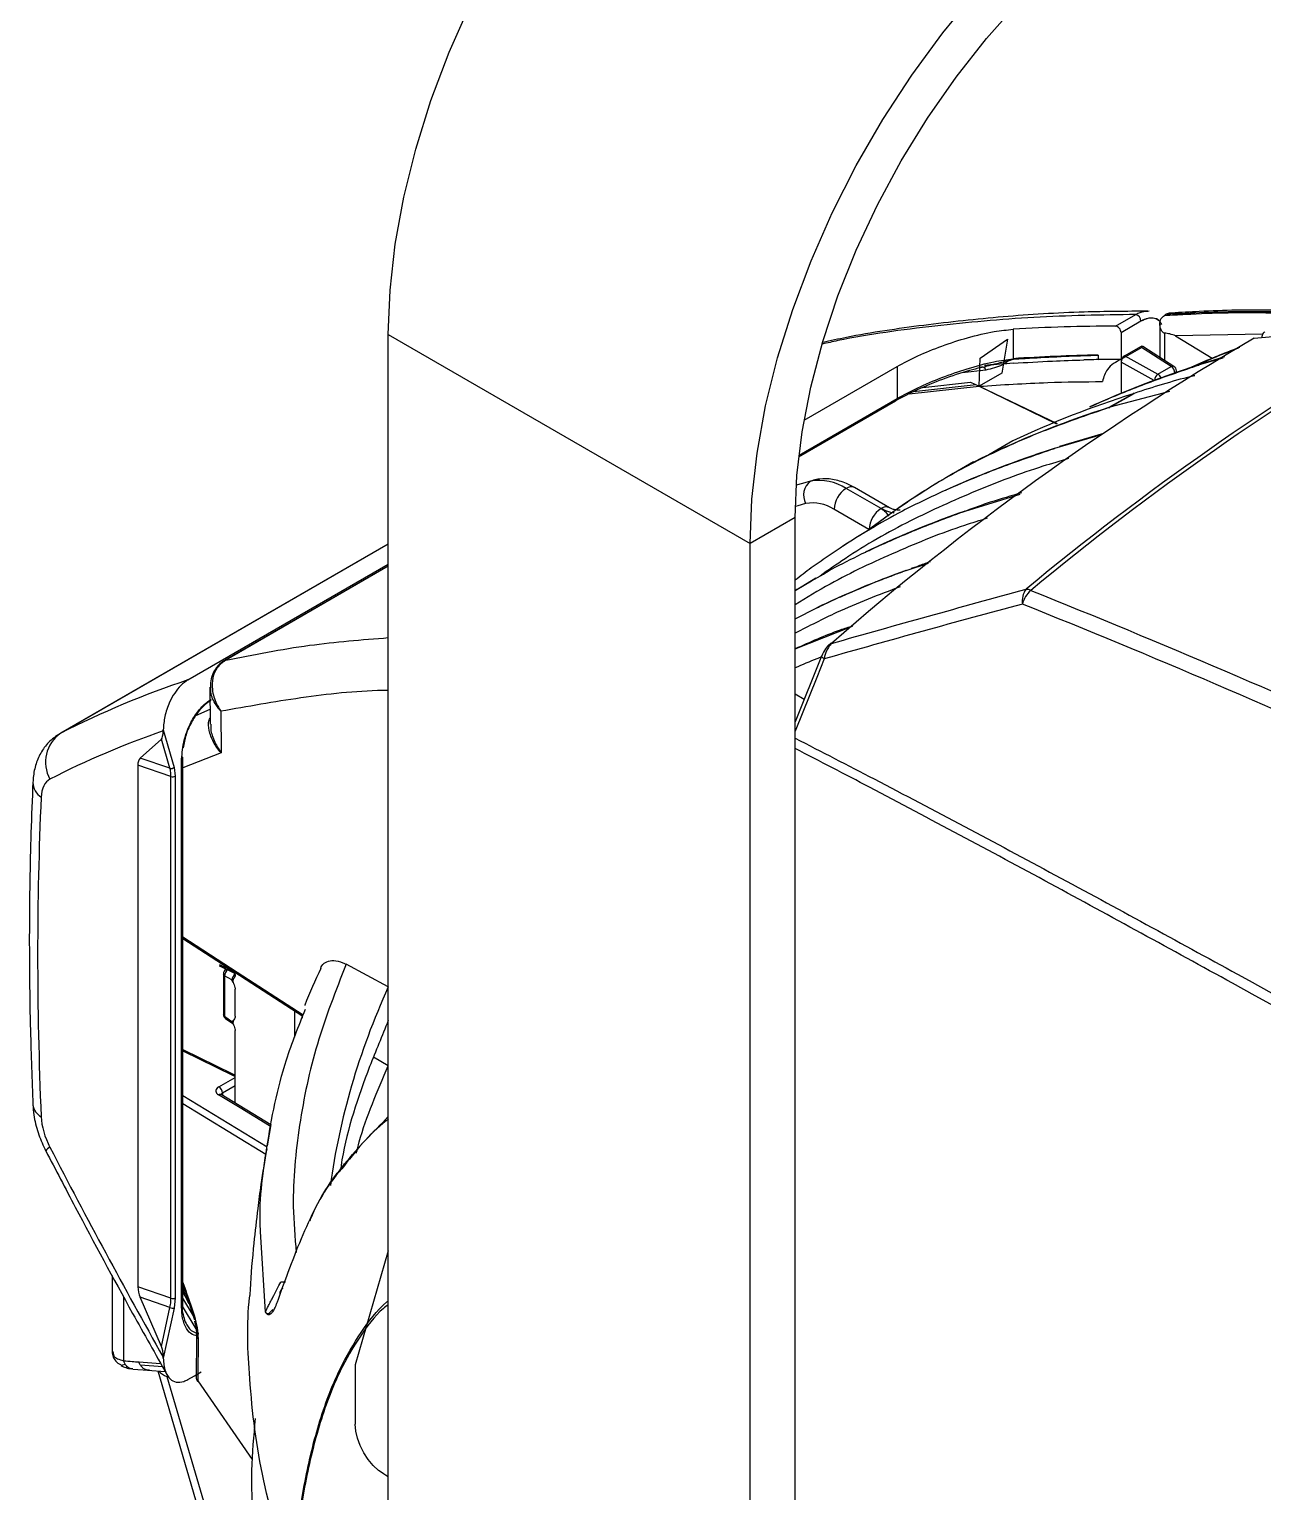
# Model space of a CAD drawing. Extents: x 9.3 to 87.2, y 1.1 to 68.8.
# Drawn here: x 10.482 to 14.098, y 53.519 to 57.807 of the extents above; entities that cross this region are included whole.
import ezdxf

# ---------------------------------------------------------------- set-up
doc = ezdxf.new("R2010")
doc.units = 0
doc.header["$MEASUREMENT"] = 0
doc.layers.add('OBJECT', color=7, linetype='CONTINUOUS')

msp = doc.modelspace()

# ---------------------------------------------------------------- linework, layer by layer
at = {"layer": 'OBJECT'}
for p, q in [((13.6669, 56.9369), (13.7263, 56.9711)), ((13.7414, 56.9513), (13.6831, 56.9177)), ((13.8113, 56.9691), (13.8101, 56.9683)), ((13.8113, 56.9691), (13.8137, 56.9705)), ((13.815, 56.9712), (13.8137, 56.9705)), ((11.5349, 56.9121), (12.5956, 56.2998)), ((11.5349, 53.011), (11.5349, 56.9121)), ((13.3668, 56.9276), (13.3668, 56.8414)), ((13.6831, 56.9177), (13.6831, 56.8396)), ((13.7966, 56.943), (13.7966, 56.8452)), ((13.8101, 56.9164), (13.8101, 56.8365)), ((13.843, 56.9085), (13.9498, 56.8425)), ((13.2698, 56.8432), (13.35, 56.8985)), ((13.35, 56.8985), (13.333, 56.7988)), ((13.6831, 56.8396), (13.7449, 56.8752)), ((13.7395, 56.8762), (13.6937, 56.8498)), ((13.83, 56.8182), (13.7395, 56.8762)), ((13.8381, 56.8186), (13.7472, 56.8768)), ((12.754, 56.6615), (13.0262, 56.8187)), ((13.0262, 56.8187), (13.0262, 56.7248)), ((13.2667, 56.7605), (13.2698, 56.8432)), ((13.2712, 56.8154), (13.2853, 56.819)), ((13.2817, 56.8171), (13.2856, 56.818)), ((13.6161, 56.8388), (13.6831, 56.8396)), ((13.6831, 56.8396), (13.6831, 56.8314)), ((13.78, 56.7776), (13.6831, 56.8314)), ((13.6831, 56.8313), (13.6831, 56.7398)), ((13.6937, 56.8498), (13.7911, 56.7957)), ((13.7911, 56.7957), (13.83, 56.8182)), ((13.9811, 56.8433), (13.9123, 56.8231)), ((13.9863, 56.8466), (13.9268, 56.8286)), ((13.1015, 56.7569), (13.2415, 56.7723)), ((13.2862, 56.8081), (13.2173, 56.7997)), ((13.2415, 56.7723), (13.2667, 56.7605)), ((13.333, 56.7988), (13.2667, 56.7605)), ((13.845, 56.8009), (13.845, 56.806)), ((13.0622, 56.7384), (13.2667, 56.7605)), ((13.2582, 56.7645), (13.0745, 56.7446)), ((13.2667, 56.7605), (13.4961, 56.6518)), ((13.2667, 56.7605), (13.4933, 56.6507)), ((13.7181, 56.7388), (13.6474, 56.698)), ((13.8251, 56.7449), (13.6503, 56.6989)), ((13.6503, 56.6989), (13.721, 56.7397)), ((12.7382, 56.5535), (13.0231, 56.7179)), ((12.7389, 56.5589), (13.0262, 56.7248)), ((13.3659, 56.6008), (13.2952, 56.56)), ((13.6247, 56.6182), (13.488, 56.5782)), ((13.6311, 56.6225), (13.5026, 56.5837)), ((13.2504, 56.5388), (13.1797, 56.498)), ((12.9794, 56.4018), (12.8768, 56.461)), ((13.0044, 56.4043), (12.9018, 56.4635)), ((13.2263, 56.3945), (13.387, 56.4441)), ((12.944, 56.3405), (12.8414, 56.3998)), ((13.2233, 56.3933), (13.1672, 56.3734)), ((12.7278, 56.3761), (12.5956, 56.2998)), ((12.7278, 52.1477), (12.7278, 56.3761)), ((12.972, 56.3558), (12.9436, 56.3384)), ((12.9746, 56.3632), (12.9535, 56.3473)), ((12.944, 56.3405), (12.9383, 56.3358)), ((13.0901, 56.3427), (13.0766, 56.3372)), ((11.5349, 56.2978), (10.5717, 55.7417)), ((11.5349, 56.2977), (10.5748, 55.7434)), ((12.5956, 52.0714), (12.5956, 56.2998)), ((12.8622, 56.2878), (12.8217, 56.2601)), ((12.8664, 56.2908), (12.861, 56.287)), ((10.9476, 55.8996), (11.5349, 56.2386)), ((11.5349, 56.2332), (11.0559, 55.9567)), ((11.5349, 56.2327), (11.0587, 55.9578)), ((13.0533, 56.2206), (13.1188, 56.2416)), ((13.0838, 56.2316), (13.0679, 56.2258)), ((12.7752, 56.1901), (12.7278, 56.1606)), ((12.7328, 56.1649), (12.7758, 56.1898)), ((12.7883, 56.1982), (12.7752, 56.1901)), ((12.7278, 56.1619), (12.7328, 56.1649)), ((12.7278, 56.0788), (12.7908, 56.1108)), ((12.7278, 55.991), (12.896, 56.0576)), ((11.0587, 55.9578), (11.0565, 55.9565)), ((12.8048, 55.9691), (12.7278, 55.7767)), ((11.0559, 55.9566), (11.0536, 55.9553)), ((11.012, 55.8786), (11.0126, 55.7702)), ((12.7538, 55.8418), (12.7278, 55.8579)), ((10.9704, 55.7949), (11.0124, 55.8134)), ((11.0444, 55.8076), (11.0452, 55.686)), ((10.8751, 55.7504), (10.8752, 55.7537)), ((10.8752, 55.7537), (10.9071, 55.6432)), ((10.8703, 55.7261), (10.8079, 55.6706)), ((10.895, 55.6404), (10.8703, 55.7261)), ((10.895, 55.6404), (10.8079, 55.6706)), ((10.9292, 54.0594), (10.9292, 55.6674)), ((11.0452, 55.686), (10.9322, 55.6419)), ((10.9322, 54.0635), (10.9322, 55.6715)), ((10.8009, 55.6499), (10.8009, 54.1204)), ((10.8979, 55.6162), (10.8009, 55.6499)), ((10.8979, 54.0867), (10.8979, 55.6162)), ((10.9071, 55.6432), (10.9101, 55.6171)), ((10.9101, 55.6171), (10.9101, 54.0876)), ((10.9322, 55.1412), (11.2842, 54.9136)), ((11.0403, 55.0653), (11.0778, 55.0466)), ((11.0425, 55.0607), (11.08, 55.0419)), ((11.5349, 54.9995), (11.4113, 55.0659)), ((11.0514, 55.0379), (11.0514, 54.9193)), ((11.0552, 55.0321), (11.0552, 54.9135)), ((11.0764, 55.0199), (11.0552, 55.0321)), ((11.0604, 55.0517), (11.0589, 55.0509)), ((11.0778, 55.0466), (11.0778, 55.047)), ((11.0778, 55.0466), (11.0792, 55.0459)), ((11.0817, 55.0412), (11.0859, 55.0388)), ((11.0859, 55.0346), (11.0859, 55.0418)), ((11.0859, 54.9134), (11.0859, 54.9929)), ((11.2614, 54.8526), (11.2614, 54.9283)), ((11.0552, 54.9135), (11.0764, 54.8986)), ((11.0577, 54.907), (11.0793, 54.8918)), ((11.0839, 54.905), (11.0842, 54.9056)), ((11.282, 54.915), (11.282, 54.9077)), ((11.0859, 54.6588), (11.0859, 54.8716)), ((10.9322, 54.8159), (11.0778, 54.7444)), ((10.9322, 54.8123), (11.0801, 54.7397)), ((11.5349, 54.7682), (11.4917, 54.794)), ((11.038, 54.7068), (11.0859, 54.7344)), ((10.9322, 54.6816), (11.1797, 54.5308)), ((11.1903, 54.5952), (11.0451, 54.6837)), ((11.0859, 54.7097), (11.0488, 54.6883)), ((11.0488, 54.6883), (11.0488, 54.6814)), ((11.1904, 54.5957), (11.1802, 54.534)), ((11.1745, 54.0459), (11.1603, 54.2821)), ((11.5349, 54.2256), (11.438, 53.8914)), ((10.7254, 54.1536), (10.7254, 53.9301)), ((10.8979, 54.0867), (10.8009, 54.1204)), ((10.9515, 54.0729), (10.9322, 54.1316)), ((11.2336, 54.1336), (11.2196, 54.1342)), ((10.7588, 54.0918), (10.7588, 53.9034)), ((10.8703, 53.9452), (10.8079, 54.0897)), ((10.895, 54.0595), (10.8079, 54.0897)), ((10.9101, 54.0876), (10.9071, 54.058)), ((10.9322, 54.1037), (10.9548, 54.0663)), ((10.9641, 54.0347), (10.9322, 54.0868)), ((10.9682, 54.0224), (10.9515, 54.0729)), ((10.8703, 53.9452), (10.895, 54.0595)), ((10.9071, 54.058), (10.8752, 53.9107)), ((10.9715, 53.997), (10.9314, 54.0636)), ((10.9725, 53.9738), (10.9718, 53.8503)), ((10.7279, 53.9302), (10.7287, 53.9262)), ((10.7632, 53.8936), (10.7588, 53.9034)), ((10.8041, 53.9), (10.8676, 53.8959)), ((10.8752, 53.9107), (10.8751, 53.914)), ((10.7858, 53.8793), (10.8314, 53.8756)), ((10.8734, 53.8856), (10.8084, 53.8902)), ((10.8286, 53.8759), (10.8811, 53.8719)), ((10.8597, 53.8735), (11.0159, 53.3395)), ((10.8862, 53.8572), (11.0428, 53.3218)), ((10.9476, 53.8484), (10.9664, 53.8593)), ((10.9664, 53.8593), (10.9861, 53.8707)), ((11.438, 53.8914), (11.438, 53.7176)), ((10.9728, 53.8504), (10.9728, 53.8509)), ((10.9767, 53.845), (11.1363, 53.6137)), ((11.5229, 53.5706), (11.5264, 53.5686))]:
    msp.add_line(p, q, dxfattribs=at)
at = {"layer": 'OBJECT', "flags": 128}
for points in [[(11.5349, 56.9121), (11.54, 57.0421), (11.5552, 57.1769), (11.5805, 57.3153), (11.6155, 57.4562), (11.66, 57.5983), (11.7136, 57.7404), (11.7759, 57.8813), (11.8463, 58.0198), (11.9242, 58.1548), (12.0089, 58.285), (12.0998, 58.4094), (12.1961, 58.5269), (12.2969, 58.6364), (12.4014, 58.7372), (12.5086, 58.8282), (12.6177, 58.9088), (12.7278, 58.9782)], [(12.5956, 56.2998), (12.6007, 56.4298), (12.6159, 56.5646), (12.6411, 56.703), (12.6761, 56.8439), (12.7206, 56.986), (12.7743, 57.1281), (12.8365, 57.269), (12.9069, 57.4075), (12.9848, 57.5425), (13.0696, 57.6727), (13.1605, 57.7971), (13.2568, 57.9146), (13.3575, 58.0241), (13.462, 58.1249), (13.5693, 58.2159), (13.6784, 58.2965), (13.7885, 58.3659)], [(12.7278, 56.3761), (12.7329, 56.4991), (12.7482, 56.6268), (12.7735, 56.758), (12.8085, 56.8914), (12.853, 57.0258), (12.9066, 57.1598), (12.9686, 57.2921), (13.0385, 57.4215), (13.1156, 57.5468), (13.1992, 57.6666), (13.2885, 57.78), (13.3826, 57.8857), (13.4806, 57.9827), (13.5815, 58.0702), (13.6845, 58.1473), (13.7885, 58.2132)], [(14.0975, 56.913), (13.843, 56.9085), (13.843, 56.9085), (13.843, 56.9085)], [(14.0734, 56.9015), (14.2705, 56.9191), (14.5114, 56.9407)], [(13.6161, 56.852), (13.6161, 56.8456), (13.6161, 56.8388)], [(13.721, 56.7397), (13.7206, 56.7396), (13.7202, 56.7395), (13.7199, 56.7394), (13.7195, 56.7393), (13.7192, 56.7391), (13.7188, 56.739), (13.7184, 56.7389), (13.7181, 56.7388)], [(13.6474, 56.698), (13.6477, 56.6981), (13.6481, 56.6982), (13.6484, 56.6983), (13.6488, 56.6984), (13.6492, 56.6986), (13.6495, 56.6987), (13.6499, 56.6988), (13.6503, 56.6989)], [(12.773, 56.4821), (12.7496, 56.4757), (12.7308, 56.4703)], [(12.773, 56.4821), (12.7803, 56.4852), (12.7812, 56.4854)], [(12.7584, 56.4166), (12.7353, 56.4104), (12.7282, 56.4083)], [(11.0558, 55.9567), (11.0567, 55.9571), (11.0587, 55.9578)], [(12.8127, 55.9612), (12.7908, 55.9066), (12.7278, 55.7491)], [(12.8127, 55.9612), (12.8094, 55.9633), (12.8069, 55.9653), (12.8054, 55.967), (12.8047, 55.9685), (12.8048, 55.9691)], [(11.0535, 55.9553), (11.0545, 55.9558), (11.0565, 55.9565)], [(10.9322, 55.146), (11.0915, 55.043), (11.2857, 54.9174)], [(11.0589, 55.0509), (11.0602, 55.0514), (11.0608, 55.0515)], [(11.1864, 54.5923), (11.1004, 54.6447), (11.0371, 54.6832)], [(11.176, 54.5083), (10.9901, 54.6215), (10.9322, 54.6568)], [(10.9734, 53.9739), (10.9734, 53.9746), (10.9734, 53.9747)], [(10.9767, 53.845), (10.9758, 53.8439), (10.9753, 53.8431), (10.9753, 53.8425), (10.9753, 53.8425)], [(11.5229, 53.5706), (11.5063, 53.5821), (11.4904, 53.5968), (11.4757, 53.6143), (11.4629, 53.634), (11.4523, 53.6549), (11.4445, 53.6764), (11.4397, 53.6975), (11.438, 53.7176)], [(11.5264, 53.5686), (11.5349, 53.5646)]]:
    msp.add_lwpolyline(points, dxfattribs=at)
at = {"layer": 'OBJECT'}
for centre, radius, start, end in [((13.7209, 56.9514), 0.0205, 359.8358, 74.7402), ((18.1897, 49.8959), 8.1254, 120.43751, 131.23595), ((18.7189, 49.7556), 8.3264, 120.35289, 129.66364), ((18.7379, 49.7461), 8.3344, 120.35275, 129.66367), ((15.0247, 54.243), 2.813, 110.9005, 113.9858), ((13.2758, 56.8058), 0.0106, 12.4553, 115.4181), ((13.3834, 56.8479), 0.0178, 201.3609, 205.6009), ((14.7956, 54.038), 2.9218, 107.6834, 114.3371), ((13.8343, 56.8115), 0.00798, 62.1456, 123.2207), ((13.8176, 56.7988), 0.0231, 2.6058, 57.3942), ((13.83, 56.806), 0.015, 0, 57.3343), ((13.9247, 56.7929), 0.0333, 119.9834, 122.285), ((15.0516, 53.2399), 3.76, 107.6378, 107.7048), ((13.9246, 56.7932), 0.033, 117.6994, 120.0148), ((13.8042, 56.7761), 0.0236, 123.8937, 175.7439), ((13.7787, 56.7764), 0.023, 21.8934, 57.3537), ((13.8376, 56.8066), 0.00743, 293.8562, 354.8238), ((14.6126, 53.937), 2.9411, 107.7068, 115.0812), ((13.0186, 56.7241), 0.00757, 305.7888, 5.5223), ((14.5419, 53.8962), 2.9411, 107.7068, 115.0812), ((14.2355, 54.669), 2.1119, 116.4395, 126.659), ((14.3713, 53.7931), 2.9218, 107.6834, 114.3371), ((13.5005, 56.548), 0.0333, 119.9832, 122.2853), ((14.6273, 52.9949), 3.76, 107.6378, 107.7048), ((13.5003, 56.5483), 0.033, 117.6996, 120.0147), ((12.8032, 56.441), 0.051, 126.3332, 208.5161), ((12.7989, 56.3434), 0.1411, 56.4996, 100.5906), ((12.9182, 56.3963), 0.0768, 122.6056, 177.3943), ((12.8914, 56.4406), 0.0251, 65.6931, 125.6176), ((12.7791, 56.3057), 0.1128, 56.4998, 100.5904), ((14.1482, 53.7368), 2.8132, 109.132, 115.5774), ((13.0208, 56.3371), 0.0768, 122.6056, 177.3943), ((12.9939, 56.3828), 0.0239, 63.1012, 127.3486), ((14.0294, 54.5187), 2.1197, 120.7799, 123.2757), ((13.9544, 53.6971), 2.6795, 109.6504, 115.7363), ((13.452, 56.1305), 0.059, 143.8409, 188.2319), ((13.4745, 56.0997), 0.0839, 132.1344, 164.5582), ((13.4033, 56.1306), 0.0347, 64.5584, 88.2043), ((12.8334, 55.9997), 0.00657, 86.1961, 129.3485), ((10.6324, 55.6587), 0.1024, 124.2416, 209.3014), ((10.8282, 55.6522), 0.0274, 137.7639, 184.7958), ((10.8984, 55.6531), 0.0131, 255.2759, 311.5165), ((10.903, 55.6311), 0.0157, 251.0483, 297.0608), ((10.5483, 55.6011), 0.0551, 181.8509, 235.9037), ((11.045, 55.0647), 0.00477, 172.8052, 238.1091), ((11.0664, 55.0379), 0.015, 119.9973, 180), ((11.0585, 55.0385), 0.0072, 184.715, 242.5286), ((11.0767, 55.032), 0.0215, 124.5289, 179.7314), ((11.0825, 55.046), 0.00477, 172.7776, 238.1367), ((11.0845, 55.0509), 0.01, 243.4056, 278.1725), ((11.0664, 54.9193), 0.015, 180, 234.8158), ((11.0585, 54.9199), 0.0072, 184.715, 242.5286), ((11.0623, 54.9125), 0.00713, 172.091, 230.2482), ((11.0844, 54.7583), 0.0154, 244.5817, 275.5053), ((11.0827, 54.7439), 0.00498, 174.44, 237.5225), ((11.0845, 54.7487), 0.01, 243.8462, 278.1725), ((11.0415, 54.6768), 0.00773, 62.2456, 124.4382), ((11.0258, 54.6873), 0.023, 2.5603, 57.9528), ((10.5379, 54.6592), 0.0451, 186.5939, 242.8403), ((10.5537, 54.5046), 0.0268, 113.3272, 148.0264), ((10.8805, 54.1224), 0.0797, 181.4726, 204.2679), ((10.903, 54.1016), 0.0157, 251.0483, 297.0608), ((10.9035, 54.0788), 0.0211, 246.2661, 279.592), ((10.9807, 53.9751), 0.00739, 189.2456, 242.6167), ((10.9878, 53.8508), 0.015, 179.6834, 213.7102), ((10.9801, 53.8516), 0.00739, 189.4997, 242.5237)]:
    msp.add_arc(centre, radius, start, end, dxfattribs=at)
for centre, major_axis, ratio, start_param, end_param in [((16.8646, 47.9345), (-5.5684, 8.3217), 0.616702, 5.892972, 5.937171), ((13.6717, 56.9234), (-0.0084, 0.0125), 0.616702, 3.886235, 5.892972), ((13.7395, 56.864), (0.0075, 0.013), 0.577381, 6.256969, 7.069874), ((16.8654, 47.9341), (-5.5166, 8.2443), 0.616702, 5.904971, 5.942188), ((13.6937, 56.8375), (0.0075, 0.013), 0.577382, 0.785517, 2.356305), ((14.9854, 46.6088), (-4.3386, 9.17), 0.514822, 6.2212, 6.298548), ((14.9007, 46.5692), (-4.2848, 9.0752), 0.514119, 6.228952, 6.298908), ((10.8688, 55.7553), (-0.0003, 0.0298), 0.212142, 3.323991, 4.544064), ((10.6001, 55.4903), (-0.0561, 0.1188), 0.514119, 0.015722, 0.770628), ((16.8418, 50.5786), (-4.2849, 9.0754), 0.514119, 0.770628, 0.885236), ((11.0473, 55.0531), (-0.00587, 0.00814), 0.634003, 6.220444, 6.635029), ((11.0865, 55.0263), (0.0075, 0.013), 0.52178, 0.786689, 2.354746), ((17.3487, 54.2902), (5.9992, 0.1754), 0.556797, 2.875493, 3.051144), ((11.0865, 54.9051), (0.0064, 0.0138), 0.56964, 2.306923, 3.021077), ((10.6001, 54.5662), (-0.0561, 0.1188), 0.514119, 0.885236, 1.640142), ((14.9007, 57.3557), (-4.2848, 9.0752), 0.514119, 1.640142, 1.710098), ((10.8688, 53.918), (-0.0016, 0.0307), 0.199411, 4.569784, 5.789857), ((10.9761, 53.9031), (0.1198, 0.0172), 0.439709, 3.421625, 3.802033)]:
    msp.add_ellipse(centre, major_axis=major_axis, ratio=ratio, start_param=start_param, end_param=end_param, dxfattribs=at)
for points, knots in [([(13.7263, 56.9711), (13.6261, 56.9695), (13.4259, 56.9661), (13.1355, 56.9384), (12.9289, 56.9113), (12.8221, 56.8877), (12.8068, 56.8843)], [0, 0, 0, 0, 0.314773, 0.629546, 0.946835, 1, 1, 1, 1]), ([(13.761, 56.9806), (13.6987, 56.9803), (13.5553, 56.9795), (13.3363, 56.9657), (13.104, 56.9405), (12.9281, 56.9148), (12.8315, 56.894), (12.8085, 56.8891)], [0, 0, 0, 0, 0.188256, 0.433714, 0.678791, 0.92334, 1, 1, 1, 1]), ([(13.7263, 56.9711), (13.7305, 56.9734), (13.744, 56.9806), (13.7567, 56.9811), (13.7655, 56.9814)], [0, 0, 0, 0, 0.311147, 1, 1, 1, 1]), ([(13.7263, 56.9711), (13.7305, 56.9734), (13.7425, 56.9798), (13.7537, 56.9804), (13.761, 56.9807)], [0, 0, 0, 0, 0.352233, 1, 1, 1, 1]), ([(13.7959, 56.9512), (13.7913, 56.9544), (13.7817, 56.9611), (13.7623, 56.9612), (13.7482, 56.9545), (13.7414, 56.9513)], [0, 0, 0, 0, 0.32724, 0.676552, 1, 1, 1, 1]), ([(13.802, 56.9416), (13.8002, 56.9451), (13.7946, 56.9561), (13.7768, 56.9619), (13.757, 56.9594), (13.7451, 56.9532), (13.7414, 56.9513)], [0, 0, 0, 0, 0.170548, 0.530597, 0.854019, 1, 1, 1, 1]), ([(13.802, 56.9416), (13.8002, 56.9451), (13.7946, 56.9561), (13.7768, 56.9619), (13.757, 56.9594), (13.7451, 56.9532), (13.7414, 56.9513)], [0, 0, 0, 0, 0.170548, 0.530597, 0.854019, 1, 1, 1, 1]), ([(13.8101, 56.9164), (13.8098, 56.9165), (13.8084, 56.9167), (13.8057, 56.9183), (13.8005, 56.9247), (13.7965, 56.936), (13.7964, 56.9494), (13.8007, 56.961), (13.8069, 56.9659), (13.8101, 56.9683)], [0, 0, 0, 0, 0.018056, 0.08366, 0.166715, 0.400676, 0.607754, 0.803654, 1, 1, 1, 1]), ([(13.8101, 56.9683), (13.8307, 56.9695), (13.934, 56.9752), (14.065, 56.9792), (14.1781, 56.9738), (14.2056, 56.9724)], [0, 0, 0, 0, 0.159099, 0.795842, 1, 1, 1, 1]), ([(14.2127, 56.9762), (14.1549, 56.9778), (14.0203, 56.9815), (13.8895, 56.9749), (13.815, 56.9712)], [0, 0, 0, 0, 0.430334, 1, 1, 1, 1]), ([(13.8315, 56.9752), (13.8302, 56.9753), (13.824, 56.9756), (13.8189, 56.9731), (13.815, 56.9712)], [0, 0, 0, 0, 0.22215, 1, 1, 1, 1]), ([(14.2211, 56.9805), (14.1911, 56.9817), (14.0867, 56.9857), (13.9567, 56.9828), (13.8584, 56.9768), (13.8315, 56.9752)], [0, 0, 0, 0, 0.226735, 0.788994, 1, 1, 1, 1]), ([(13.0262, 56.8187), (13.0459, 56.8292), (13.0853, 56.8503), (13.1589, 56.8798), (13.2363, 56.9048), (13.3093, 56.9219), (13.3487, 56.9258), (13.3668, 56.9276)], [0, 0, 0, 0, 0.1919317, 0.3834842, 0.5849379, 0.8105069, 1, 1, 1, 1]), ([(13.843, 56.9085), (13.8373, 56.9105), (13.826, 56.9145), (13.8153, 56.9158), (13.8101, 56.9164)], [0, 0, 0, 0, 0.507999, 1, 1, 1, 1]), ([(14.1047, 56.9203), (14.1036, 56.9198), (14.1005, 56.9183), (14.0972, 56.9131), (14.0952, 56.9076), (14.0955, 56.9038), (14.0956, 56.9026)], [0, 0, 0, 0, 0.159093, 0.49401, 0.838182, 1, 1, 1, 1]), ([(13.8879, 56.8158), (13.9291, 56.8339), (13.9768, 56.8549), (14.0246, 56.8724), (14.0312, 56.8749)], [0, 0, 0, 0, 0.86246, 1, 1, 1, 1]), ([(14.0263, 56.8718), (14.0176, 56.8685), (13.9731, 56.8519), (13.9309, 56.8334), (13.897, 56.8186)], [0, 0, 0, 0, 0.195694, 1, 1, 1, 1]), ([(13.2712, 56.8154), (13.2605, 56.8126), (13.2246, 56.8032), (13.1609, 56.7822), (13.0833, 56.7507), (13.0416, 56.7284), (13.0208, 56.7172)], [0, 0, 0, 0, 0.12788, 0.428361, 0.713845, 1, 1, 1, 1]), ([(13.0262, 56.7248), (13.0458, 56.7354), (13.0852, 56.7566), (13.1587, 56.7874), (13.2359, 56.814), (13.3089, 56.8334), (13.3485, 56.8389), (13.3668, 56.8414)], [0, 0, 0, 0, 0.189816, 0.379821, 0.580732, 0.807164, 1, 1, 1, 1]), ([(13.3667, 56.828), (13.3414, 56.8263), (13.3134, 56.8243), (13.2857, 56.8218), (13.283, 56.8215)], [0, 0, 0, 0, 0.902703, 1, 1, 1, 1]), ([(13.2853, 56.819), (13.3002, 56.8228), (13.3298, 56.8302), (13.3548, 56.8369), (13.3673, 56.8402)], [0, 0, 0, 0, 0.504176, 1, 1, 1, 1]), ([(13.3679, 56.8389), (13.3675, 56.8388), (13.3548, 56.8375), (13.3322, 56.8181), (13.3033, 56.8118), (13.2862, 56.8081)], [0, 0, 0, 0, 0.012612, 0.416138, 1, 1, 1, 1]), ([(13.3667, 56.828), (13.4051, 56.8304), (13.4737, 56.8347), (13.543, 56.8369), (13.5735, 56.8378)], [0, 0, 0, 0, 0.559935, 1, 1, 1, 1]), ([(13.3673, 56.8402), (13.4289, 56.8439), (13.5061, 56.8485), (13.5881, 56.8509), (13.6089, 56.8516), (13.6142, 56.8518), (13.6156, 56.8519), (13.616, 56.8519), (13.6161, 56.852), (13.6161, 56.852)], [0, 0, 0, 0, 0.746179, 0.934638, 0.982702, 0.995194, 0.998556, 0.999517, 1, 1, 1, 1]), ([(13.3673, 56.8402), (13.3674, 56.84), (13.3676, 56.8396), (13.3678, 56.8391), (13.3679, 56.8389)], [0, 0, 0, 0, 0.49997, 1, 1, 1, 1]), ([(13.6161, 56.852), (13.6161, 56.8519), (13.616, 56.8519), (13.6159, 56.8518), (13.6156, 56.8518), (13.6151, 56.8517), (13.6139, 56.8516), (13.6117, 56.8515), (13.6072, 56.8512), (13.5981, 56.8508), (13.5799, 56.8501), (13.5435, 56.8487), (13.4709, 56.8455), (13.4091, 56.8415), (13.3679, 56.8389)], [0, 0, 0, 0, 0.000474, 0.000959, 0.001954, 0.003908, 0.007815, 0.015628, 0.031254, 0.062504, 0.125006, 0.250008, 0.500009, 1, 1, 1, 1]), ([(13.6831, 56.8396), (13.6626, 56.8394), (13.626, 56.8391), (13.5896, 56.8382), (13.5735, 56.8378)], [0, 0, 0, 0, 0.560045, 1, 1, 1, 1]), ([(13.5915, 56.7002), (13.5915, 56.7002), (13.5915, 56.7002), (13.5916, 56.7002), (13.5916, 56.7003), (13.5918, 56.7003), (13.592, 56.7004), (13.5924, 56.7007), (13.5946, 56.7017), (13.5996, 56.704), (13.617, 56.7118), (13.6807, 56.7397), (13.7729, 56.7764), (13.8641, 56.8085), (13.9017, 56.8201), (13.9093, 56.8224)], [0, 0, 0, 0, 0.000024, 0.000069, 0.000183, 0.00041, 0.000862, 0.001765, 0.00357, 0.018004, 0.046863, 0.162292, 0.623568, 0.924627, 1, 1, 1, 1]), ([(13.9069, 56.8211), (13.9004, 56.8188), (13.8679, 56.8076), (13.7906, 56.7812), (13.697, 56.7455), (13.6255, 56.7149), (13.5997, 56.7037), (13.5951, 56.7017), (13.593, 56.7008), (13.592, 56.7003), (13.5916, 56.7002), (13.5915, 56.7002), (13.5915, 56.7002), (13.5915, 56.7002), (13.5915, 56.7002), (13.5915, 56.7002), (13.5915, 56.7002), (13.5915, 56.7002)], [0, 0, 0, 0, 0.055666, 0.2781, 0.722897, 0.945279, 0.973076, 0.986975, 0.993925, 0.997401, 0.999141, 0.999577, 0.999796, 0.999868, 0.999956, 0.999996, 1, 1, 1, 1]), ([(13.6831, 56.8396), (13.668, 56.8317), (13.6477, 56.8212), (13.634, 56.7936), (13.6303, 56.7809), (13.6285, 56.7745)], [0, 0, 0, 0, 0.594673, 0.795521, 1, 1, 1, 1]), ([(13.9123, 56.8231), (13.9123, 56.8231), (13.9122, 56.8231), (13.9121, 56.823), (13.9118, 56.8229), (13.911, 56.8226), (13.9093, 56.8219), (13.9079, 56.8214), (13.9069, 56.8211)], [0, 0, 0, 0, 0.009023, 0.020487, 0.042289, 0.122762, 0.441726, 1, 1, 1, 1]), ([(13.9093, 56.8224), (13.9097, 56.8225), (13.9103, 56.8227), (13.9111, 56.8229), (13.9116, 56.8231), (13.912, 56.8231), (13.9122, 56.8232), (13.9123, 56.8232), (13.9123, 56.8232), (13.9124, 56.8232), (13.9123, 56.8232), (13.9123, 56.8231), (13.9123, 56.8231), (13.9123, 56.8231)], [0, 0, 0, 0, 0.326157, 0.544986, 0.6921, 0.79124, 0.858306, 0.903951, 0.935333, 0.96621, 0.979398, 0.992715, 1, 1, 1, 1]), ([(13.2667, 56.7605), (13.3335, 56.7649), (13.4529, 56.7726), (13.5748, 56.7739), (13.6285, 56.7745)], [0, 0, 0, 0, 0.559823, 1, 1, 1, 1]), ([(13.8993, 56.7916), (13.8956, 56.7908), (13.8348, 56.7764), (13.7761, 56.7575), (13.721, 56.7397)], [0, 0, 0, 0, 0.06012, 1, 1, 1, 1]), ([(13.6503, 56.6989), (13.5837, 56.6761), (13.4506, 56.6305), (13.2723, 56.5501), (13.1131, 56.4615), (13.021, 56.3961), (12.9746, 56.3632)], [0, 0, 0, 0, 0.276277, 0.552211, 0.774542, 1, 1, 1, 1]), ([(13.1672, 56.4553), (13.1672, 56.4553), (13.1673, 56.4553), (13.1673, 56.4553), (13.1673, 56.4553), (13.1674, 56.4553), (13.1675, 56.4554), (13.1679, 56.4556), (13.1686, 56.4559), (13.1701, 56.4566), (13.1729, 56.4579), (13.1783, 56.4604), (13.2068, 56.4732), (13.2794, 56.5044), (13.3738, 56.5405), (13.452, 56.5674), (13.4795, 56.5758), (13.485, 56.5775)], [0, 0, 0, 0, 0.000004, 0.000043, 0.000132, 0.000204, 0.000423, 0.000858, 0.002599, 0.006075, 0.013025, 0.026924, 0.054721, 0.277103, 0.7219, 0.944334, 1, 1, 1, 1]), ([(13.4827, 56.5762), (13.4739, 56.5731), (13.4303, 56.5581), (13.3418, 56.5275), (13.2497, 56.4909), (13.1882, 56.4643), (13.173, 56.4577), (13.1688, 56.4558), (13.1675, 56.4553), (13.1673, 56.4552), (13.1672, 56.4552), (13.1672, 56.4552), (13.1672, 56.4553), (13.1672, 56.4553), (13.1672, 56.4553), (13.1672, 56.4553)], [0, 0, 0, 0, 0.0753734, 0.376432, 0.837708, 0.9531372, 0.9819956, 0.9964303, 0.9982346, 0.9991377, 0.9995897, 0.9998168, 0.9999314, 0.9999758, 1, 1, 1, 1]), ([(13.488, 56.5782), (13.488, 56.5782), (13.488, 56.5782), (13.4879, 56.5781), (13.4876, 56.578), (13.4867, 56.5776), (13.485, 56.577), (13.4836, 56.5765), (13.4827, 56.5762)], [0, 0, 0, 0, 0.008152, 0.01895, 0.038891, 0.124454, 0.462158, 1, 1, 1, 1]), ([(13.485, 56.5775), (13.4854, 56.5776), (13.4861, 56.5778), (13.4869, 56.578), (13.4874, 56.5781), (13.4877, 56.5782), (13.4879, 56.5783), (13.488, 56.5783), (13.4881, 56.5783), (13.4881, 56.5783), (13.4881, 56.5782), (13.4881, 56.5782), (13.488, 56.5782), (13.488, 56.5782)], [0, 0, 0, 0, 0.326158, 0.544988, 0.692102, 0.791242, 0.858308, 0.903966, 0.935333, 0.96621, 0.979398, 0.992715, 1, 1, 1, 1]), ([(13.5292, 56.5483), (13.504, 56.541), (13.4108, 56.5141), (13.2554, 56.4543), (13.0602, 56.3669), (12.9095, 56.2812), (12.825, 56.2213), (12.8008, 56.2042)], [0, 0, 0, 0, 0.095879, 0.354743, 0.615003, 0.89002, 1, 1, 1, 1]), ([(12.9018, 56.4635), (12.8939, 56.4677), (12.8728, 56.4789), (12.8382, 56.4889), (12.8053, 56.4905), (12.7871, 56.4867), (12.7811, 56.4854)], [0, 0, 0, 0, 0.200578, 0.537122, 0.849678, 1, 1, 1, 1]), ([(13.1672, 56.4553), (13.1253, 56.4358), (13.0494, 56.4005), (12.9771, 56.3586), (12.9447, 56.3398)], [0, 0, 0, 0, 0.5516486, 1, 1, 1, 1]), ([(13.3924, 56.4481), (13.3612, 56.4393), (13.3061, 56.4237), (13.2529, 56.4041), (13.2298, 56.3956)], [0, 0, 0, 0, 0.5656313, 1, 1, 1, 1]), ([(12.9337, 56.2742), (12.9337, 56.2742), (12.9337, 56.2743), (12.9338, 56.2743), (12.9338, 56.2743), (12.9339, 56.2744), (12.934, 56.2744), (12.9343, 56.2745), (12.9346, 56.2747), (12.9367, 56.2758), (12.9446, 56.2796), (12.9638, 56.2886), (13.0268, 56.3176), (13.1082, 56.3518), (13.1856, 56.3807), (13.2171, 56.3917), (13.2245, 56.3941), (13.226, 56.3946), (13.2263, 56.3946), (13.2263, 56.3946), (13.2263, 56.3946), (13.2263, 56.3946), (13.2263, 56.3945)], [0, 0, 0, 0, 0.000034, 0.000095, 0.000216, 0.000365, 0.000685, 0.001002, 0.001923, 0.003764, 0.01849, 0.077369, 0.195114, 0.665634, 0.916259, 0.978931, 0.994615, 0.998554, 0.999551, 0.999782, 0.999905, 1, 1, 1, 1]), ([(13.2263, 56.3945), (13.2262, 56.3945), (13.2262, 56.3945), (13.2261, 56.3945), (13.226, 56.3944), (13.2253, 56.3941), (13.2229, 56.3932), (13.2142, 56.3899), (13.1816, 56.378), (13.104, 56.3489), (13.0221, 56.3145), (12.9607, 56.2867), (12.9426, 56.2782), (12.9359, 56.2752), (12.9339, 56.2743), (12.9337, 56.2742), (12.9337, 56.2742), (12.9337, 56.2742), (12.9337, 56.2742), (12.9337, 56.2742)], [0, 0, 0, 0, 0.0000918, 0.0002132, 0.0004375, 0.0012193, 0.0049865, 0.019957, 0.079767, 0.3189407, 0.7971679, 0.9168457, 0.9766886, 0.9916508, 0.9991483, 0.9996178, 0.9998545, 0.999953, 1, 1, 1, 1]), ([(12.9794, 56.4018), (12.9842, 56.3987), (12.9943, 56.3921), (12.9991, 56.3837), (13.0016, 56.3794)], [0, 0, 0, 0, 0.47642, 1, 1, 1, 1]), ([(13.0182, 56.3889), (13.017, 56.3891), (13.0074, 56.3905), (12.9935, 56.3944), (12.9832, 56.3998), (12.9794, 56.4018)], [0, 0, 0, 0, 0.082804, 0.65929, 1, 1, 1, 1]), ([(13.0352, 56.3973), (13.0349, 56.3973), (13.0335, 56.3972), (13.0303, 56.3971), (13.0247, 56.3975), (13.0169, 56.399), (13.0091, 56.4017), (13.006, 56.4035), (13.0047, 56.4042)], [0, 0, 0, 0, 0.027768, 0.109528, 0.240995, 0.456958, 0.777865, 1, 1, 1, 1]), ([(13.2905, 56.3734), (13.2682, 56.3667), (13.1769, 56.3389), (13.0228, 56.2755), (12.8567, 56.1989), (12.7616, 56.1408), (12.7278, 56.1202)], [0, 0, 0, 0, 0.111405, 0.457161, 0.807153, 1, 1, 1, 1]), ([(12.9535, 56.3473), (12.9518, 56.346), (12.9486, 56.3438), (12.9454, 56.3415), (12.944, 56.3405)], [0, 0, 0, 0, 0.560019, 1, 1, 1, 1]), ([(12.9447, 56.3398), (12.9447, 56.3398), (12.9446, 56.3398), (12.9446, 56.3397), (12.9444, 56.3396), (12.9439, 56.3393), (12.9421, 56.3383), (12.9357, 56.3344), (12.9117, 56.3199), (12.8876, 56.3047), (12.8694, 56.2929), (12.867, 56.2913), (12.8664, 56.2909), (12.8663, 56.2908), (12.8663, 56.2908), (12.8663, 56.2908), (12.8664, 56.2908), (12.8664, 56.2908), (12.8664, 56.2908)], [0, 0, 0, 0, 0.000253, 0.000582, 0.001195, 0.003824, 0.014206, 0.055547, 0.220735, 0.881572, 0.964154, 0.984801, 0.995139, 0.997727, 0.999028, 0.999567, 0.99982, 1, 1, 1, 1]), ([(13.0766, 56.3372), (13.057, 56.3294), (13.0268, 56.3175), (12.9968, 56.3032), (12.9862, 56.2981)], [0, 0, 0, 0, 0.646353, 1, 1, 1, 1]), ([(12.8217, 56.2601), (12.8058, 56.2496), (12.7734, 56.228), (12.7432, 56.2039), (12.7278, 56.1916)], [0, 0, 0, 0, 0.488794, 1, 1, 1, 1]), ([(12.7758, 56.1898), (12.7988, 56.2034), (12.8501, 56.2339), (12.904, 56.2599), (12.9337, 56.2742)], [0, 0, 0, 0, 0.447815, 1, 1, 1, 1]), ([(13.0533, 56.2206), (13.0533, 56.2206), (13.0533, 56.2206), (13.0532, 56.2205), (13.053, 56.2205), (13.0525, 56.2203), (13.0508, 56.2196), (13.0445, 56.2172), (13.0207, 56.2082), (12.9638, 56.1866), (12.8954, 56.1583), (12.8375, 56.1325), (12.8083, 56.1189), (12.7965, 56.1135), (12.7911, 56.1109), (12.7908, 56.1108), (12.7908, 56.1108), (12.7908, 56.1108), (12.7908, 56.1108), (12.7908, 56.1108), (12.7908, 56.1108)], [0, 0, 0, 0, 0.000074, 0.000169, 0.000348, 0.001121, 0.004172, 0.016323, 0.064876, 0.259041, 0.647344, 0.841485, 0.938556, 0.987097, 0.999253, 0.999633, 0.999824, 0.999893, 0.999963, 1, 1, 1, 1]), ([(12.7908, 56.1108), (12.7908, 56.1108), (12.7908, 56.1108), (12.7909, 56.1109), (12.791, 56.1109), (12.7915, 56.1112), (12.7932, 56.112), (12.7994, 56.115), (12.8227, 56.1262), (12.8787, 56.152), (12.948, 56.1813), (13.009, 56.2048), (13.0371, 56.2151), (13.0485, 56.2191), (13.0518, 56.2202), (13.053, 56.2206), (13.0533, 56.2206), (13.0533, 56.2206), (13.0533, 56.2206), (13.0533, 56.2206), (13.0533, 56.2206), (13.0533, 56.2206), (13.0533, 56.2206)], [0, 0, 0, 0, 0.000076, 0.000176, 0.000361, 0.001009, 0.00413, 0.016532, 0.066082, 0.264225, 0.660486, 0.858604, 0.957666, 0.982432, 0.994818, 0.997915, 0.999468, 0.999733, 0.999823, 0.999913, 0.999966, 1, 1, 1, 1]), ([(13.1242, 56.2461), (13.1218, 56.2453), (13.1081, 56.241), (13.0947, 56.2359), (13.0838, 56.2316)], [0, 0, 0, 0, 0.17996, 1, 1, 1, 1]), ([(13.0355, 56.1728), (12.9726, 56.1489), (12.8672, 56.1088), (12.7679, 56.0572), (12.7278, 56.0364)], [0, 0, 0, 0, 0.59645, 1, 1, 1, 1]), ([(12.7328, 56.1649), (12.7328, 56.1649), (12.7328, 56.1649), (12.7327, 56.1649), (12.7327, 56.1649), (12.7326, 56.1648), (12.7323, 56.1647), (12.7319, 56.1644), (12.7307, 56.1637), (12.7293, 56.1628), (12.7282, 56.1621), (12.7278, 56.1619)], [0, 0, 0, 0, 0.0003196, 0.0036422, 0.0108217, 0.0209532, 0.053402, 0.1179125, 0.2467508, 0.7619538, 1, 1, 1, 1]), ([(13.4182, 56.1619), (13.797, 56.0103), (14.1773, 55.8474), (14.9396, 55.4987), (15.3211, 55.3129), (15.7037, 55.1163)], [0, 0, 0, 0, 0.5, 0.5, 1, 1, 1, 1]), ([(15.6758, 55.0773), (15.2938, 55.2737), (14.9127, 55.4593), (14.1515, 55.8076), (13.7718, 55.9704), (13.3936, 56.122)], [0, 0, 0, 0, 0.5, 0.5, 1, 1, 1, 1]), ([(12.896, 56.0577), (12.8837, 56.0537), (12.8257, 56.035), (12.7709, 56.0101), (12.7278, 55.9905)], [0, 0, 0, 0, 0.213572, 1, 1, 1, 1]), ([(11.0587, 55.9578), (11.1399, 55.9738), (11.296, 56.0046), (11.4575, 56.0175), (11.5349, 56.0236)], [0, 0, 0, 0, 0.5206485, 1, 1, 1, 1]), ([(12.8294, 56.0045), (12.8284, 56.0038), (12.8221, 55.9991), (12.8121, 55.9855), (12.8062, 55.9718), (12.803, 55.9644)], [0, 0, 0, 0, 0.076453, 0.506042, 1, 1, 1, 1]), ([(12.8338, 56.0063), (12.8312, 56.0036), (12.8287, 56.0005), (12.8243, 55.9939), (12.8222, 55.9903), (12.8168, 55.9786), (12.8142, 55.9701), (12.8127, 55.9612)], [0, 0, 0, 0, 0.25, 0.25, 0.5, 0.5, 1, 1, 1, 1]), ([(12.8039, 55.9662), (12.7997, 55.9647), (12.7738, 55.9553), (12.7488, 55.9441), (12.7278, 55.9347)], [0, 0, 0, 0, 0.160678, 1, 1, 1, 1]), ([(11.0537, 55.9551), (11.053, 55.9548), (11.0423, 55.9496), (11.0271, 55.9323), (11.0141, 55.9057), (11.014, 55.8872), (11.0139, 55.8794)], [0, 0, 0, 0, 0.024618, 0.388644, 0.741981, 1, 1, 1, 1]), ([(11.0565, 55.9565), (11.0481, 55.9499), (11.0314, 55.9366), (11.0189, 55.9059), (11.0173, 55.8692), (11.0266, 55.8381), (11.0371, 55.8187), (11.0414, 55.812), (11.0432, 55.8093), (11.044, 55.8082), (11.0443, 55.8077), (11.0444, 55.8076)], [0, 0, 0, 0, 0.203348, 0.406451, 0.616193, 0.862589, 0.944751, 0.977526, 0.990842, 0.997532, 1, 1, 1, 1]), ([(10.9476, 55.8996), (10.9406, 55.8947), (10.9265, 55.8849), (10.9078, 55.8611), (10.8907, 55.8299), (10.8782, 55.7921), (10.8762, 55.7665), (10.8752, 55.7537)], [0, 0, 0, 0, 0.164475, 0.328632, 0.500073, 0.752161, 1, 1, 1, 1]), ([(11.0444, 55.8076), (11.0443, 55.8077), (11.0439, 55.8081), (11.043, 55.8091), (11.041, 55.8114), (11.0363, 55.8172), (11.0244, 55.834), (11.0135, 55.8565), (11.0143, 55.874), (11.0145, 55.8793)], [0, 0, 0, 0, 0.005016, 0.018525, 0.04547, 0.11183, 0.278424, 0.779637, 1, 1, 1, 1]), ([(10.9292, 55.6674), (10.9306, 55.6857), (10.9332, 55.7187), (10.9512, 55.7676), (10.9744, 55.8064), (10.997, 55.8306), (11.011, 55.8396), (11.0153, 55.8423)], [0, 0, 0, 0, 0.295867, 0.534781, 0.724758, 0.915939, 1, 1, 1, 1]), ([(11.0127, 55.8375), (11.0127, 55.8375), (11.0079, 55.8348), (10.9959, 55.8263), (10.9773, 55.8069), (10.9572, 55.7764), (10.9403, 55.7392), (10.9359, 55.7134), (10.9338, 55.7009)], [0, 0, 0, 0, 0.000014, 0.116851, 0.296628, 0.479627, 0.748765, 1, 1, 1, 1]), ([(11.0127, 55.8375), (11.0131, 55.8377), (11.0138, 55.8381), (11.0146, 55.8392), (11.0152, 55.8406), (11.0152, 55.8417), (11.0153, 55.8423)], [0, 0, 0, 0, 0.249997, 0.499998, 0.750001, 1, 1, 1, 1]), ([(11.5349, 55.869), (11.5293, 55.8689), (11.4425, 55.8674), (11.2779, 55.8494), (11.1223, 55.8215), (11.0444, 55.8076)], [0, 0, 0, 0, 0.033084, 0.51609, 1, 1, 1, 1]), ([(11.0452, 55.686), (11.0451, 55.6862), (11.0359, 55.696), (11.0201, 55.7174), (11.0089, 55.7502), (11.0066, 55.7748), (11.0116, 55.7856), (11.0125, 55.7875)], [0, 0, 0, 0, 0.003951, 0.321695, 0.64852, 0.936692, 1, 1, 1, 1]), ([(10.5783, 55.7453), (10.5658, 55.7375), (10.5421, 55.7226), (10.5172, 55.6897), (10.501, 55.6534), (10.4946, 55.6228), (10.4935, 55.6045), (10.4932, 55.6)], [0, 0, 0, 0, 0.245656, 0.467761, 0.689522, 0.923412, 1, 1, 1, 1]), ([(11.0147, 55.7701), (11.0145, 55.7669), (11.0132, 55.7512), (11.0232, 55.7217), (11.0367, 55.6975), (11.0451, 55.6862), (11.0452, 55.686)], [0, 0, 0, 0, 0.1181569, 0.5623951, 0.9946286, 1, 1, 1, 1]), ([(12.7278, 55.7288), (12.8048, 55.6891), (13.0582, 55.5586), (13.4896, 55.3288), (14.2019, 54.9406), (14.8333, 54.5913), (15.2903, 54.3378), (15.3823, 54.2867)], [0, 0, 0, 0, 0.088409, 0.290815, 0.493225, 0.89796, 1, 1, 1, 1]), ([(10.9299, 55.6751), (10.9306, 55.6745), (10.9319, 55.6733), (10.9324, 55.6711), (10.9316, 55.669), (10.93, 55.6679), (10.9292, 55.6674)], [0, 0, 0, 0, 0.249988, 0.499993, 0.749986, 1, 1, 1, 1]), ([(15.3663, 54.2591), (15.2743, 54.3102), (14.8175, 54.5639), (14.1866, 54.9138), (13.4754, 55.3032), (13.0491, 55.5316), (12.8005, 55.6607), (12.7278, 55.6984)], [0, 0, 0, 0, 0.102549, 0.509287, 0.712654, 0.916018, 1, 1, 1, 1]), ([(10.8979, 55.6162), (10.8977, 55.6216), (10.8975, 55.6302), (10.8957, 55.6376), (10.895, 55.6404)], [0, 0, 0, 0, 0.630963, 1, 1, 1, 1]), ([(10.4932, 55.6), (10.4911, 55.5506), (10.4852, 55.4072), (10.4815, 55.1653), (10.484, 54.899), (10.4904, 54.7269), (10.4932, 54.654)], [0, 0, 0, 0, 0.161423, 0.4681372, 0.774814, 1, 1, 1, 1]), ([(11.041, 55.0613), (11.041, 55.0612), (11.0407, 55.0612), (11.0414, 55.0612), (11.0422, 55.0608), (11.0425, 55.0607)], [0, 0, 0, 0, 0.123818, 0.706584, 1, 1, 1, 1]), ([(11.4113, 55.0659), (11.3808, 54.9881), (11.3196, 54.832), (11.2708, 54.5945), (11.2506, 54.3901), (11.2612, 54.2658), (11.265, 54.2208)], [0, 0, 0, 0, 0.27906, 0.559839, 0.840554, 1, 1, 1, 1]), ([(11.3372, 55.054), (11.3381, 55.0567), (11.3414, 55.0662), (11.3547, 55.0747), (11.3755, 55.0786), (11.3958, 55.0737), (11.4082, 55.0674), (11.4113, 55.0659)], [0, 0, 0, 0, 0.094592, 0.335916, 0.598412, 0.898888, 1, 1, 1, 1]), ([(11.0804, 55.0118), (11.0791, 55.0145), (11.0778, 55.0172), (11.0764, 55.0198), (11.0764, 55.0199)], [0, 0, 0, 0, 0.982835, 1, 1, 1, 1]), ([(11.0859, 55.0346), (11.0857, 55.0326), (11.0853, 55.0288), (11.0829, 55.0246), (11.0806, 55.0217), (11.0792, 55.0189), (11.0791, 55.0162), (11.0811, 55.0092), (11.0853, 55.0011), (11.0858, 54.9947), (11.0859, 54.9929)], [0, 0, 0, 0, 0.138995, 0.269697, 0.400244, 0.466619, 0.518483, 0.58666, 0.885496, 1, 1, 1, 1]), ([(11.3373, 55.0539), (11.3203, 55.0183), (11.3032, 54.9823), (11.2905, 54.9458), (11.2904, 54.9455)], [0, 0, 0, 0, 0.991836, 1, 1, 1, 1]), ([(11.0804, 55.0119), (11.0805, 55.0118), (11.0805, 55.0118), (11.0805, 55.0118), (11.0805, 55.0118)], [0, 0, 0, 0, 0.842955, 1, 1, 1, 1]), ([(11.1603, 54.2821), (11.1602, 54.2834), (11.1552, 54.3654), (11.1776, 54.5339), (11.2182, 54.7506), (11.2721, 54.8847), (11.2919, 54.934)], [0, 0, 0, 0, 0.006308, 0.375829, 0.770142, 1, 1, 1, 1]), ([(11.0764, 54.8986), (11.0764, 54.8986), (11.0782, 54.8997), (11.0813, 54.9012), (11.0831, 54.9046), (11.0838, 54.9058)], [0, 0, 0, 0, 0.008339, 0.6376, 1, 1, 1, 1]), ([(11.0859, 54.9134), (11.0857, 54.9114), (11.0853, 54.9076), (11.0829, 54.9034), (11.0806, 54.9004), (11.0792, 54.8976), (11.0791, 54.8948), (11.0812, 54.8878), (11.0853, 54.8798), (11.0858, 54.8734), (11.0859, 54.8716)], [0, 0, 0, 0, 0.138978, 0.270371, 0.401464, 0.468438, 0.520377, 0.588824, 0.889331, 1, 1, 1, 1]), ([(11.0791, 54.8918), (11.0797, 54.8912), (11.0808, 54.8903), (11.0803, 54.8908), (11.0801, 54.8935), (11.0807, 54.8975), (11.082, 54.9016), (11.0834, 54.9041), (11.0839, 54.905)], [0, 0, 0, 0, 0.231907, 0.407448, 0.57046, 0.73008, 0.905643, 1, 1, 1, 1]), ([(11.535, 54.9009), (11.5164, 54.8559), (11.4606, 54.7211), (11.4111, 54.5738), (11.3957, 54.4707), (11.3941, 54.4598)], [0, 0, 0, 0, 0.308831, 0.926865, 1, 1, 1, 1]), ([(11.4412, 54.5121), (11.444, 54.523), (11.4661, 54.6093), (11.5029, 54.6941), (11.535, 54.7681)], [0, 0, 0, 0, 0.126949, 1, 1, 1, 1]), ([(11.038, 54.7068), (11.0368, 54.706), (11.0334, 54.7038), (11.0298, 54.6993), (11.0287, 54.6935), (11.031, 54.6877), (11.0351, 54.6847), (11.0371, 54.6832)], [0, 0, 0, 0, 0.117546, 0.338132, 0.558746, 0.779373, 1, 1, 1, 1]), ([(11.0452, 54.6836), (11.045, 54.6837), (11.0439, 54.6843), (11.0436, 54.6849), (11.0438, 54.6847), (11.0438, 54.6847)], [0, 0, 0, 0, 0.1977652, 0.9730249, 1, 1, 1, 1]), ([(11.0488, 54.6883), (11.0482, 54.6879), (11.0465, 54.6868), (11.045, 54.6853), (11.0448, 54.6841), (11.0448, 54.6839)], [0, 0, 0, 0, 0.300977, 0.865815, 1, 1, 1, 1]), ([(10.4932, 54.654), (10.4939, 54.6441), (10.496, 54.617), (10.507, 54.5731), (10.5212, 54.538), (10.53, 54.5208), (10.531, 54.5188)], [0, 0, 0, 0, 0.2195334, 0.5974916, 0.9541822, 1, 1, 1, 1]), ([(11.3051, 54.3134), (11.306, 54.3157), (11.3314, 54.38), (11.405, 54.4868), (11.4911, 54.5745), (11.535, 54.6193)], [0, 0, 0, 0, 0.0175894, 0.4983291, 1, 1, 1, 1]), ([(11.535, 54.6115), (11.5328, 54.6099), (11.4799, 54.5705), (11.4385, 54.5173), (11.3989, 54.4663)], [0, 0, 0, 0, 0.042049, 1, 1, 1, 1]), ([(10.531, 54.5188), (10.5597, 54.4637), (10.6429, 54.3037), (10.7611, 54.0848), (10.8524, 53.9228), (10.886, 53.8631)], [0, 0, 0, 0, 0.249544, 0.723475, 1, 1, 1, 1]), ([(11.1787, 54.5246), (11.1726, 54.4899), (11.1625, 54.4317), (11.1506, 54.3396), (11.1394, 54.2368), (11.1314, 54.1515), (11.1293, 54.1004), (11.129, 54.0945)], [0, 0, 0, 0, 0.243465, 0.408129, 0.643249, 0.958245, 1, 1, 1, 1]), ([(11.3989, 54.4663), (11.3987, 54.466), (11.3553, 54.4191), (11.2908, 54.2998), (11.2421, 54.1669), (11.2177, 54.1004)], [0, 0, 0, 0, 0.002914, 0.501277, 1, 1, 1, 1]), ([(10.9322, 54.1325), (10.94, 54.1117), (10.9566, 54.0676), (10.9746, 54.011), (10.9767, 53.9789), (10.9773, 53.9685)], [0, 0, 0, 0, 0.377252, 0.798712, 1, 1, 1, 1]), ([(10.955, 54.0664), (10.9536, 54.0682), (10.9422, 54.0829), (10.9363, 54.1056), (10.9323, 54.1256), (10.9322, 54.1265)], [0, 0, 0, 0, 0.1147855, 0.9603596, 1, 1, 1, 1]), ([(11.1745, 54.0459), (11.1753, 54.0477), (11.1763, 54.0499), (11.179, 54.0555), (11.1806, 54.0589), (11.1846, 54.0666), (11.1868, 54.0709), (11.1913, 54.0796), (11.1936, 54.0841), (11.2004, 54.0969), (11.2046, 54.1051), (11.2125, 54.1203), (11.2162, 54.1274), (11.2196, 54.1342)], [0, 0, 0, 0, 0.125, 0.125, 0.25, 0.25, 0.375, 0.375, 0.5, 0.5, 0.75, 0.75, 1, 1, 1, 1]), ([(11.2177, 54.1004), (11.2175, 54.1035), (11.2182, 54.1067), (11.2214, 54.1124), (11.2239, 54.1148), (11.2269, 54.1166)], [0, 0, 0, 0, 0.5, 0.5, 1, 1, 1, 1]), ([(10.895, 54.0595), (10.8961, 54.0654), (10.8977, 54.0748), (10.8978, 54.0835), (10.8979, 54.0867)], [0, 0, 0, 0, 0.633024, 1, 1, 1, 1]), ([(11.2544, 53.2568), (11.2228, 53.355), (11.1594, 53.5522), (11.1271, 53.8309), (11.1191, 54.0123), (11.1288, 54.0929), (11.129, 54.0945)], [0, 0, 0, 0, 0.353919, 0.710675, 0.994454, 1, 1, 1, 1]), ([(11.2177, 54.1004), (11.2171, 54.0983), (11.2158, 54.0943), (11.214, 54.0886), (11.2121, 54.0832), (11.2103, 54.078), (11.2085, 54.0731), (11.2066, 54.0686), (11.2034, 54.0608), (11.1988, 54.0514), (11.1931, 54.043), (11.1877, 54.0385), (11.1837, 54.0379), (11.1807, 54.0391), (11.1786, 54.0407), (11.1765, 54.043), (11.1752, 54.0449), (11.1745, 54.0459)], [0, 0, 0, 0, 0.036368, 0.072624, 0.108835, 0.145064, 0.181377, 0.217838, 0.254511, 0.379969, 0.506183, 0.628137, 0.753467, 0.813905, 0.876878, 0.93606, 1, 1, 1, 1]), ([(11.2544, 53.2568), (11.2568, 53.2873), (11.2642, 53.3836), (11.286, 53.5409), (11.3282, 53.7191), (11.3843, 53.8699), (11.4534, 53.9879), (11.5022, 54.0526), (11.5336, 54.0781), (11.5349, 54.0792)], [0, 0, 0, 0, 0.092532, 0.292887, 0.493577, 0.693614, 0.843419, 0.993192, 1, 1, 1, 1]), ([(10.9299, 54.0671), (10.9306, 54.0665), (10.9319, 54.0654), (10.9324, 54.0632), (10.9316, 54.0611), (10.93, 54.06), (10.9292, 54.0594)], [0, 0, 0, 0, 0.249988, 0.499993, 0.749986, 1, 1, 1, 1]), ([(10.9755, 53.9759), (10.9687, 53.9778), (10.9536, 53.9819), (10.9383, 54.0045), (10.9302, 54.0317), (10.9295, 54.0523), (10.9292, 54.0594)], [0, 0, 0, 0, 0.226731, 0.503406, 0.829912, 1, 1, 1, 1]), ([(10.9299, 54.0671), (10.9299, 54.0671), (10.9299, 54.0617), (10.932, 54.0394), (10.9406, 54.0102), (10.9593, 53.9881), (10.9738, 53.9846), (10.9798, 53.9831)], [0, 0, 0, 0, 0.000015, 0.129537, 0.525298, 0.804517, 1, 1, 1, 1]), ([(11.1745, 54.0459), (11.1773, 54.0432), (11.1827, 54.038), (11.1919, 54.0487), (11.1963, 54.0538)], [0, 0, 0, 0, 0.5148843, 1, 1, 1, 1]), ([(11.5349, 54.0685), (11.53, 54.0646), (11.4975, 54.0387), (11.4496, 53.9747), (11.384, 53.8614), (11.3291, 53.7134), (11.2871, 53.5352), (11.2655, 53.3782), (11.258, 53.2821), (11.2557, 53.2517)], [0, 0, 0, 0, 0.024817, 0.165183, 0.305586, 0.505868, 0.706829, 0.90747, 1, 1, 1, 1]), ([(10.9668, 54.0195), (10.9685, 54.0126), (10.9725, 53.9967), (10.9729, 53.9826), (10.9731, 53.9746)], [0, 0, 0, 0, 0.429515, 1, 1, 1, 1]), ([(10.9773, 53.9685), (10.9773, 53.9604), (10.9771, 53.9192), (10.9769, 53.878), (10.9767, 53.845)], [0, 0, 0, 0, 0.198944, 1, 1, 1, 1]), ([(10.7254, 53.9297), (10.7261, 53.9243), (10.7275, 53.9132), (10.7374, 53.8992), (10.7483, 53.8928), (10.7533, 53.8899)], [0, 0, 0, 0, 0.341319, 0.699465, 1, 1, 1, 1]), ([(10.7287, 53.9262), (10.7287, 53.9231), (10.7289, 53.9164), (10.7407, 53.909), (10.7527, 53.9053), (10.7588, 53.9034)], [0, 0, 0, 0, 0.294815, 0.641271, 1, 1, 1, 1]), ([(10.7588, 53.9034), (10.7673, 53.9027), (10.7823, 53.9016), (10.7974, 53.9005), (10.8041, 53.9)], [0, 0, 0, 0, 0.56, 1, 1, 1, 1]), ([(10.8084, 53.8902), (10.8074, 53.892), (10.8057, 53.895), (10.8045, 53.8985), (10.8041, 53.9)], [0, 0, 0, 0, 0.572422, 1, 1, 1, 1]), ([(10.8752, 53.9107), (10.8765, 53.8974), (10.8788, 53.873), (10.8932, 53.8495), (10.9124, 53.839), (10.9316, 53.8403), (10.9437, 53.8464), (10.9476, 53.8484)], [0, 0, 0, 0, 0.284536, 0.523872, 0.715593, 0.908515, 1, 1, 1, 1]), ([(10.7516, 53.8892), (10.756, 53.887), (10.7653, 53.8824), (10.7768, 53.8805), (10.783, 53.8796)], [0, 0, 0, 0, 0.469145, 1, 1, 1, 1]), ([(10.7632, 53.8936), (10.758, 53.8911), (10.7521, 53.8882), (10.7519, 53.8898), (10.7519, 53.89)], [0, 0, 0, 0, 0.865615, 1, 1, 1, 1]), ([(10.7858, 53.8795), (10.7845, 53.8795), (10.7809, 53.8797), (10.7754, 53.8818), (10.7697, 53.8856), (10.7657, 53.8899), (10.7637, 53.8928), (10.7632, 53.8936)], [0, 0, 0, 0, 0.151188, 0.400741, 0.650297, 0.894335, 1, 1, 1, 1]), ([(10.8351, 53.8757), (10.8311, 53.8759), (10.8239, 53.8762), (10.8146, 53.8819), (10.8104, 53.8875), (10.8084, 53.8902)], [0, 0, 0, 0, 0.3878318, 0.6989029, 1, 1, 1, 1]), ([(11.1448, 53.7341), (11.1401, 53.6833), (11.1285, 53.558), (11.1434, 53.3581), (11.1718, 53.1762), (11.2063, 53.07), (11.217, 53.0371)], [0, 0, 0, 0, 0.21721, 0.534976, 0.855941, 1, 1, 1, 1])]:
    msp.add_open_spline(points, degree=3, knots=knots, dxfattribs=at)
for points in [[(12.8338, 56.0063), (13.0233, 56.0606), (13.2135, 56.1135), (13.4044, 56.1653)], [(13.3936, 56.122), (13.1992, 56.0696), (13.0056, 56.0162), (12.8127, 55.9612)]]:
    msp.add_open_spline(points, degree=3, dxfattribs=at)

doc.saveas('drawing.dxf')
